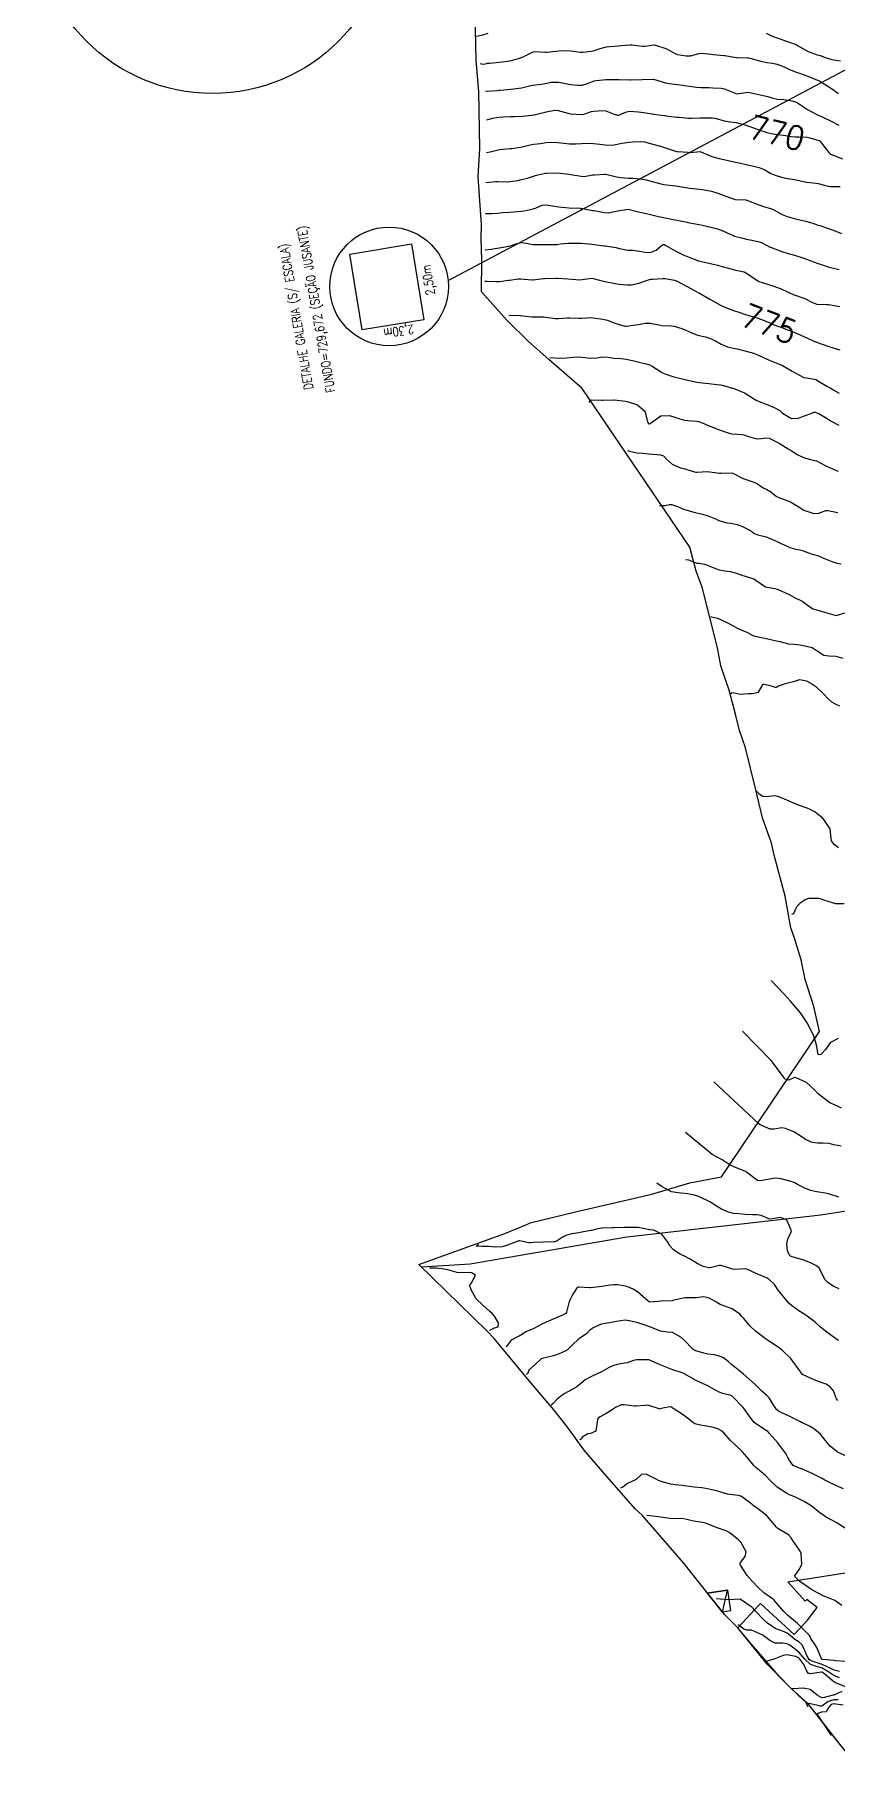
# Model space of a CAD drawing. Header units: metres. Extents: x 318500 to 325275, y 7408834 to 7428799.
# Drawn here: x 319976 to 320111.3, y 7410264.6 to 7410555.2 of the extents above; entities that cross this region are included whole.
import ezdxf
from ezdxf.enums import TextEntityAlignment as Align

# ---------------------------------------------------------------- set-up
doc = ezdxf.new("R2010")
doc.units = ezdxf.units.M
doc.header["$MEASUREMENT"] = 0
doc.linetypes.add('CONTINUO', pattern=[0])
for name, color, linetype in [('Area', 45, 'Continuous'), ('Cotas', 45, 'Continuous'), ('Curvas de Nivel 1m', 11, 'Continuous'), ('Curvas de Nivel 5m', 15, 'Continuous'), ('DETALHES', 45, 'Continuous'), ('Edificações', 30, 'Continuous'), ('TEXTO', 45, 'Continuous'), ('Vias Secundárias', 230, 'Continuous')]:
    doc.layers.add(name, color=color, linetype=linetype)
doc.styles.add('ROMANS', font='romans', dxfattribs={"height": 0.2})
doc.styles.add('Style-STANDARD', font='STANDARD.shx')

msp = doc.modelspace()

# ---------------------------------------------------------------- linework, layer by layer
at = {"layer": 'Area'}
msp.add_lwpolyline([(320113.66, 7410264.57), (320106.44, 7410273.73), (320105.65, 7410274.34), (320103.37, 7410276.54), (320099.5, 7410280.46), (320098.33, 7410281.96), (320094.56, 7410286.61), (320092.28, 7410288.83), (320085.36, 7410297.56), (320078.43, 7410305.57), (320077.25, 7410306.65), (320075.71, 7410308.39), (320072.07, 7410312.56), (320068.62, 7410316.56), (320065.99, 7410320.23), (320063.8, 7410323), (320058.88, 7410328.83), (320053.47, 7410335.37), (320052.31, 7410336.59), (320040.81, 7410347.87), (320055.3, 7410353.08), (320059.11, 7410354.63), (320059.57, 7410354.89), (320067.21, 7410356.75), (320080.06, 7410359.72), (320086.48, 7410361.61), (320091.81, 7410362.64), (320108.31, 7410387.14), (320107.34, 7410391.33), (320105.87, 7410395.89), (320105.22, 7410399.24), (320104.11, 7410402.86), (320103.5, 7410404.6), (320102.51, 7410409.94), (320100.66, 7410416.87), (320100.2, 7410418.86), (320098.72, 7410423.13), (320097.53, 7410428.12), (320095.84, 7410434.95), (320094.84, 7410437.86), (320094.22, 7410440.39), (320093.1, 7410444.69), (320092.64, 7410445.98), (320091.69, 7410448.75), (320091.1, 7410451.82), (320088.51, 7410462.01), (320087.55, 7410464.74), (320086.46, 7410468.76), (320068.29, 7410495.52), (320062.7, 7410500.43), (320059.24, 7410503.45), (320055.59, 7410507.05), (320051.37, 7410511.85), (320051.41, 7410517.15), (320051.26, 7410520.89), (320051.36, 7410523.19), (320050.78, 7410531.22), (320051.07, 7410535.96), (320050.89, 7410545.58), (320050.47, 7410550.87), (320050.22, 7410561.22)], dxfattribs=at)
at = {"layer": 'Curvas de Nivel 1m', "flags": 128}
for points, elevation in [([(320050.43, 7410554.9), (320051.39, 7410555.12), (320052.44, 7410555.43)], 767), ([(320099.3, 7410555.44), (320100.44, 7410554.87), (320101.2, 7410554.64), (320102.43, 7410554.21), (320104.23, 7410553.57), (320104.42, 7410553.49), (320104.62, 7410553.37), (320106.41, 7410552.36), (320107.94, 7410551.78), (320108.4, 7410551.66), (320109.44, 7410551.3), (320110.39, 7410551.01), (320111.86, 7410550.75)], 767), ([(320051.12, 7410550.33), (320051.32, 7410550.26), (320051.65, 7410550.22), (320052.23, 7410550.34), (320052.37, 7410550.37), (320052.72, 7410550.4), (320054.37, 7410550.53), (320055.7, 7410550.69), (320056.38, 7410550.84), (320057.56, 7410551.17), (320058.38, 7410551.46), (320059.4, 7410551.96), (320060.05, 7410552.3), (320060.4, 7410552.36), (320062.11, 7410552.21), (320062.39, 7410552.21), (320063.89, 7410552.42), (320064.4, 7410552.48), (320065.76, 7410552.52), (320066.4, 7410552.47), (320068, 7410552.25), (320068.4, 7410552.24), (320069.82, 7410552.4), (320070.4, 7410552.53), (320071.36, 7410552.85), (320072.41, 7410553.13), (320072.99, 7410553.2), (320074.41, 7410553.29), (320074.85, 7410553.33), (320076.42, 7410553.49), (320076.67, 7410553.48), (320078.41, 7410553.23), (320078.88, 7410553.24), (320080.42, 7410553.44), (320080.69, 7410553.42), (320082.41, 7410552.82), (320084.08, 7410551.95), (320084.39, 7410551.82), (320085.85, 7410551.62), (320086.39, 7410551.59), (320086.57, 7410551.61), (320087.98, 7410552.01), (320088.4, 7410552.06), (320090.04, 7410551.91), (320090.39, 7410551.86), (320092.23, 7410551.69), (320092.39, 7410551.67), (320093.31, 7410551.52), (320094.24, 7410551.35), (320094.39, 7410551.33), (320096.21, 7410551.29), (320096.39, 7410551.28), (320096.61, 7410551.24), (320098.38, 7410550.73), (320099.44, 7410550.49), (320100.38, 7410550.36), (320101.17, 7410550.2), (320102.37, 7410549.74), (320103.15, 7410549.38), (320104.36, 7410548.87), (320105.09, 7410548.62), (320106.35, 7410548.2), (320108.26, 7410547.39), (320108.34, 7410547.36), (320108.45, 7410547.31), (320110.32, 7410546.13), (320111.53, 7410545.27)], 768), ([(320051.99, 7410545.69), (320052.31, 7410545.64), (320054.06, 7410545.78), (320054.31, 7410545.81), (320054.5, 7410545.84), (320056.31, 7410546.01), (320058.07, 7410546.23), (320058.31, 7410546.28), (320059.67, 7410546.61), (320060.32, 7410546.72), (320061.43, 7410546.84), (320062.33, 7410546.99), (320063.09, 7410547.16), (320064.33, 7410547.18), (320065.2, 7410547.01), (320066.32, 7410546.79), (320067.52, 7410546.66), (320068.32, 7410546.68), (320069.22, 7410546.94), (320070.33, 7410547.37), (320070.69, 7410547.46), (320072.34, 7410547.63), (320072.5, 7410547.63), (320074.34, 7410547.62), (320074.49, 7410547.61), (320076.34, 7410547.55), (320076.53, 7410547.54), (320078.34, 7410547.6), (320078.45, 7410547.6), (320080.34, 7410547.69), (320082.33, 7410547.07), (320083.05, 7410546.92), (320084.33, 7410546.79), (320085.3, 7410546.65), (320086.32, 7410546.47), (320087.61, 7410546.3), (320088.32, 7410546.26), (320089.63, 7410546.25), (320090.32, 7410546.23), (320091.71, 7410546.14), (320092.32, 7410546.02), (320093.69, 7410545.51), (320094.09, 7410545.29), (320094.31, 7410545.22), (320096.31, 7410545.47), (320098.31, 7410545.05), (320099.62, 7410544.75), (320100.3, 7410544.54), (320101.21, 7410544.32), (320102.3, 7410544.23), (320103.63, 7410544.04), (320104.29, 7410543.84), (320104.62, 7410543.69), (320105.1, 7410543.36), (320106.28, 7410542.55), (320107.84, 7410541.74), (320108.26, 7410541.54), (320108.73, 7410541.31), (320110.25, 7410540.57), (320111.58, 7410539.93)], 769), ([(320052.17, 7410535.33), (320052.8, 7410535.42), (320054.18, 7410535.78), (320054.38, 7410535.82), (320056.18, 7410535.96), (320056.22, 7410535.97), (320056.48, 7410536.01), (320057.93, 7410536.24), (320058.18, 7410536.29), (320059.56, 7410536.59), (320060.19, 7410536.69), (320061.29, 7410536.84), (320062.2, 7410536.99), (320063.05, 7410537.06), (320064.2, 7410537.01), (320065.21, 7410536.87), (320066.19, 7410536.78), (320067.27, 7410536.78), (320068.19, 7410536.83), (320069.17, 7410536.86), (320070.2, 7410536.83), (320071.27, 7410536.72), (320072.19, 7410536.6), (320073.41, 7410536.56), (320074.19, 7410536.71), (320075.05, 7410536.9), (320076.2, 7410537.03), (320076.84, 7410537.09), (320078.2, 7410537.17), (320078.81, 7410537.09), (320080.2, 7410536.71), (320081.49, 7410536.37), (320082.19, 7410536.17), (320083.72, 7410535.64), (320084.18, 7410535.48), (320084.35, 7410535.46), (320086.18, 7410535.35), (320086.44, 7410535.34), (320088.18, 7410535.46), (320088.33, 7410535.43), (320090.17, 7410534.63), (320091.41, 7410534.29), (320092.16, 7410534.14), (320093.9, 7410533.75), (320094.15, 7410533.69), (320095.01, 7410533.49), (320095.95, 7410533.27), (320096.15, 7410533.24), (320096.43, 7410533.18), (320098.14, 7410532.76), (320099.11, 7410532.41), (320100.13, 7410531.8), (320100.38, 7410531.67), (320101.16, 7410531.4), (320102.13, 7410531.1), (320102.5, 7410531.01), (320104.12, 7410530.74), (320104.9, 7410530.58), (320106.11, 7410530.31), (320107.24, 7410530.19), (320108.11, 7410530.09), (320109.76, 7410529.64), (320110.1, 7410529.58), (320111.79, 7410529.58)], 771), ([(320052.1, 7410530.23), (320053.73, 7410530.41), (320054.11, 7410530.42), (320055.73, 7410530.39), (320056.11, 7410530.4), (320057.49, 7410530.61), (320058.11, 7410530.75), (320059.07, 7410531.01), (320060.12, 7410531.33), (320060.6, 7410531.47), (320062.13, 7410531.81), (320062.23, 7410531.83), (320064.13, 7410531.9), (320066.13, 7410531.65), (320066.39, 7410531.61), (320068.12, 7410531.31), (320068.67, 7410531.29), (320070.13, 7410531.53), (320070.38, 7410531.56), (320072.13, 7410531.66), (320072.27, 7410531.64), (320074.12, 7410531.22), (320074.76, 7410531.12), (320076.12, 7410531.01), (320076.87, 7410530.98), (320078.12, 7410530.9), (320079.11, 7410530.71), (320080.11, 7410530.44), (320081.77, 7410530), (320082.1, 7410529.93), (320084.03, 7410529.7), (320084.1, 7410529.69), (320084.44, 7410529.63), (320086.1, 7410529.34), (320086.41, 7410529.29), (320088.09, 7410529.12), (320088.6, 7410529.06), (320090.09, 7410528.78), (320091.17, 7410528.45), (320092.08, 7410528.12), (320093.75, 7410527.5), (320093.99, 7410527.43), (320094.07, 7410527.41), (320095.92, 7410527.32), (320096.07, 7410527.29), (320096.37, 7410527.16), (320098.06, 7410526.48), (320098.85, 7410526.23), (320100.05, 7410525.89), (320100.39, 7410525.75), (320101.02, 7410525.41), (320102.04, 7410524.88), (320102.87, 7410524.55), (320104.03, 7410524.18), (320105.5, 7410523.87), (320106.03, 7410523.76), (320107.36, 7410523.32), (320108.02, 7410523.09), (320108.34, 7410522.98), (320110.01, 7410522.43), (320111.32, 7410521.95), (320112, 7410521.67)], 772), ([(320052.03, 7410525.03), (320053.07, 7410525.01), (320054.04, 7410525.1), (320054.86, 7410525.2), (320056.04, 7410525.26), (320056.75, 7410525.29), (320058.04, 7410525.4), (320058.54, 7410525.48), (320060.05, 7410525.81), (320060.15, 7410525.85), (320060.42, 7410525.95), (320061.58, 7410526.41), (320062.06, 7410526.51), (320062.6, 7410526.46), (320064.05, 7410526.22), (320064.33, 7410526.18), (320066.05, 7410525.96), (320067.99, 7410525.91), (320068.05, 7410525.9), (320068.09, 7410525.89), (320068.36, 7410525.85), (320070.05, 7410525.56), (320070.35, 7410525.51), (320072.04, 7410525.19), (320072.68, 7410525.14), (320074.05, 7410525.44), (320074.31, 7410525.5), (320076.05, 7410525.74), (320078.04, 7410525.27), (320078.62, 7410525.13), (320080.04, 7410524.78), (320081.2, 7410524.51), (320082.03, 7410524.33), (320083.65, 7410524.01), (320084.02, 7410523.95), (320085.72, 7410523.61), (320086.02, 7410523.55), (320086.09, 7410523.54), (320088.01, 7410523.16), (320088.52, 7410523.07), (320090.01, 7410522.75), (320091.12, 7410522.42), (320092, 7410522.09), (320093.34, 7410521.51), (320093.79, 7410521.3), (320093.99, 7410521.23), (320095.38, 7410520.87), (320095.98, 7410520.73), (320096.89, 7410520.55), (320097.98, 7410520.33), (320098.63, 7410520.1), (320099.86, 7410519.42), (320099.97, 7410519.37), (320100.06, 7410519.33), (320101.96, 7410518.62), (320103.05, 7410518.28), (320103.95, 7410518.04), (320105.83, 7410517.45), (320105.94, 7410517.41), (320106.12, 7410517.34), (320107.93, 7410516.64), (320108.92, 7410516.3), (320109.92, 7410516.01), (320111.6, 7410515.57)], 773), ([(320051.95, 7410518.88), (320052.99, 7410519.01), (320053.96, 7410519.19), (320054.66, 7410519.32), (320055.96, 7410519.54), (320056.33, 7410519.64), (320057.3, 7410519.99), (320057.97, 7410520.16), (320058.15, 7410520.16), (320059.19, 7410519.96), (320059.97, 7410519.8), (320060.13, 7410519.79), (320061.97, 7410519.81), (320062.09, 7410519.81), (320063.97, 7410519.79), (320064.07, 7410519.8), (320064.6, 7410519.89), (320065.97, 7410520.03), (320067.81, 7410520.02), (320067.97, 7410520.01), (320068.13, 7410520.01), (320069.97, 7410519.87), (320070.02, 7410519.87), (320070.38, 7410519.81), (320071.97, 7410519.59), (320072.2, 7410519.56), (320073.96, 7410519.27), (320074.61, 7410519.11), (320075.96, 7410518.87), (320076.85, 7410518.83), (320077.95, 7410518.69), (320079.18, 7410518.47), (320079.95, 7410518.5), (320080.77, 7410518.87), (320081.68, 7410519.66), (320081.97, 7410519.8), (320082.11, 7410519.79), (320082.4, 7410519.65), (320083.96, 7410518.74), (320085.58, 7410517.97), (320085.94, 7410517.82), (320086.45, 7410517.6), (320087.93, 7410517.06), (320088.64, 7410516.86), (320089.93, 7410516.6), (320091.12, 7410516.34), (320091.92, 7410516.12), (320093.84, 7410515.58), (320093.91, 7410515.56), (320094.19, 7410515.5), (320095.61, 7410515.18), (320095.91, 7410515.04), (320097.18, 7410514.17), (320097.89, 7410513.66), (320098.03, 7410513.58), (320098.47, 7410513.44), (320099.88, 7410513.02), (320100.46, 7410512.83), (320101.87, 7410512.33), (320103.86, 7410511.37), (320105.85, 7410510.68), (320107.13, 7410510.03), (320107.84, 7410509.77), (320109.42, 7410509.71), (320109.84, 7410509.69), (320111.75, 7410509.34)], 774), ([(320055.93, 7410507.89), (320057.81, 7410507.86), (320057.94, 7410507.85), (320059.81, 7410507.62), (320060.14, 7410507.61), (320061.8, 7410507.59), (320062.18, 7410507.55), (320063.8, 7410507.35), (320064.34, 7410507.35), (320065.8, 7410507.43), (320066.23, 7410507.43), (320067.8, 7410507.41), (320068.24, 7410507.41), (320069.8, 7410507.47), (320070.16, 7410507.46), (320071.8, 7410507.24), (320072.56, 7410507.02), (320073.79, 7410506.55), (320075.5, 7410506.03), (320075.78, 7410506.01), (320077.27, 7410506.24), (320077.79, 7410506.33), (320078.94, 7410506.56), (320079.79, 7410506.54), (320081.22, 7410506.24), (320081.79, 7410506.16), (320083.32, 7410506.1), (320083.79, 7410506.05), (320085.11, 7410505.62), (320085.78, 7410505.34), (320086.26, 7410505.11), (320087.76, 7410504.52), (320089.1, 7410504.22), (320089.76, 7410504.01), (320090.78, 7410503.54), (320091.74, 7410503), (320092.78, 7410502.56), (320093.74, 7410502.34), (320094.44, 7410502.19), (320095.73, 7410501.86), (320097.18, 7410501.46), (320097.73, 7410501.28), (320098, 7410501.17), (320099.71, 7410500.38), (320101.4, 7410499.7), (320101.7, 7410499.58), (320102.07, 7410499.39), (320103.69, 7410498.47), (320105.56, 7410497.45), (320105.67, 7410497.41), (320106.11, 7410497.33), (320107.46, 7410497.11), (320107.67, 7410497.04), (320108.31, 7410496.65), (320109.66, 7410495.88), (320110.05, 7410495.68), (320110.74, 7410495.27), (320111.64, 7410494.75)], 776), ([(320062.88, 7410500.75), (320063.71, 7410500.67), (320064.94, 7410500.65), (320065.71, 7410500.7), (320066.77, 7410500.8), (320067.71, 7410500.84), (320068.8, 7410500.75), (320069.71, 7410500.65), (320070.8, 7410500.72), (320071.72, 7410500.84), (320072.71, 7410500.79), (320073.71, 7410500.66), (320074.9, 7410500.56), (320075.71, 7410500.46), (320077.3, 7410500.13), (320077.7, 7410500.04), (320079.1, 7410499.7), (320079.7, 7410499.5), (320080.09, 7410499.28), (320081.68, 7410498.27), (320082.09, 7410498.07), (320083.42, 7410497.63), (320083.6, 7410497.57), (320083.67, 7410497.55), (320083.78, 7410497.52), (320085.66, 7410497.05), (320086.82, 7410496.75), (320087.66, 7410496.58), (320088.55, 7410496.46), (320089.66, 7410496.36), (320090.98, 7410496.22), (320091.66, 7410496.12), (320092.14, 7410496.01), (320093.65, 7410495.61), (320093.74, 7410495.59), (320094.04, 7410495.49), (320095.64, 7410494.78), (320097.33, 7410493.75), (320097.62, 7410493.55), (320097.86, 7410493.45), (320099.61, 7410492.78), (320100.68, 7410492.32), (320101.6, 7410491.83), (320102.09, 7410491.39), (320103.58, 7410490.48), (320104.78, 7410490.55), (320105.59, 7410490.86), (320106.88, 7410491.32), (320107.37, 7410491.54), (320107.59, 7410491.54), (320108.18, 7410491.3), (320109.58, 7410490.46), (320110.3, 7410490), (320111.57, 7410489.37)], 777), ([(320069.49, 7410493.16), (320069.77, 7410493.61), (320069.8, 7410493.63), (320071.62, 7410493.57), (320071.84, 7410493.56), (320073.62, 7410493.62), (320073.76, 7410493.62), (320075.61, 7410493.37), (320076.05, 7410493.29), (320077.61, 7410492.75), (320078.86, 7410491.7), (320079.33, 7410489.94), (320079.45, 7410489.69), (320079.57, 7410489.58), (320079.69, 7410489.57), (320079.85, 7410489.69), (320081.58, 7410490.92), (320082.95, 7410491), (320083.58, 7410490.81), (320084.79, 7410490.41), (320085.58, 7410490.19), (320086.11, 7410490.14), (320087.57, 7410490.04), (320087.95, 7410489.95), (320088.93, 7410489.56), (320089.57, 7410489.3), (320089.98, 7410489.13), (320091.55, 7410488.49), (320093.06, 7410488), (320093.55, 7410487.9), (320095.26, 7410487.76), (320095.54, 7410487.7), (320096.34, 7410487.46), (320097.53, 7410487.11), (320097.9, 7410487.07), (320099.54, 7410487.2), (320099.8, 7410487.15), (320101.52, 7410486.34), (320103.04, 7410485.37), (320103.51, 7410485.05), (320104.57, 7410484.42), (320105.5, 7410483.98), (320105.97, 7410483.81), (320107.49, 7410483.41), (320107.78, 7410483.31), (320109.48, 7410482.45), (320110.98, 7410481.75), (320111.47, 7410481.6)], 778), ([(320075.95, 7410485.07), (320076.29, 7410484.94), (320077.5, 7410484.68), (320078.6, 7410484.6), (320079.5, 7410484.5), (320080.25, 7410484.43), (320081.5, 7410484.36), (320081.99, 7410484.15), (320082.47, 7410483.65), (320083.48, 7410482.79), (320084.9, 7410482.18), (320085.47, 7410482.02), (320086.87, 7410481.59), (320087.46, 7410481.42), (320087.64, 7410481.4), (320089.46, 7410481.55), (320091.46, 7410481.28), (320091.72, 7410481.26), (320093.46, 7410481.32), (320093.7, 7410481.25), (320095.44, 7410480.37), (320097.08, 7410479.81), (320097.43, 7410479.68), (320097.85, 7410479.44), (320098.8, 7410478.81), (320099.42, 7410478.49), (320100.11, 7410478.1), (320101.01, 7410477.4), (320101.41, 7410477.17), (320101.73, 7410477.06), (320103.4, 7410476.44), (320105.14, 7410475.34), (320105.38, 7410475.19), (320105.69, 7410475.02), (320107.37, 7410474.44), (320108.17, 7410474.5), (320109.37, 7410474.95), (320109.69, 7410474.97), (320111.37, 7410474.62)], 779), ([(320085.72, 7410466.68), (320086.24, 7410466.65), (320087.62, 7410466.09), (320087.75, 7410466.07), (320088, 7410466.08), (320088.91, 7410465.9), (320089.25, 7410465.82), (320089.46, 7410465.75), (320089.95, 7410465.54), (320091.24, 7410465), (320091.94, 7410464.82), (320093.24, 7410464.68), (320094.33, 7410464.39), (320095.23, 7410464.06), (320097.22, 7410463.45), (320099.2, 7410462.11), (320100.8, 7410461.79), (320101.19, 7410461.7), (320101.95, 7410461.38), (320103.18, 7410460.78), (320104.11, 7410460.29), (320105.17, 7410459.8), (320105.48, 7410459.64), (320105.81, 7410459.33), (320107.16, 7410458.41), (320108.42, 7410458.02), (320109.15, 7410457.83), (320111.14, 7410457.26), (320112.66, 7410457.73)], 781), ([(320089.96, 7410457.07), (320090.4, 7410456.99), (320091.13, 7410456.8), (320092.37, 7410456.26), (320093.12, 7410455.87), (320093.78, 7410455.49), (320094.65, 7410455.02), (320095.1, 7410454.86), (320096.15, 7410454.41), (320097.09, 7410453.87), (320097.4, 7410453.75), (320099.09, 7410453.42), (320101.08, 7410453.01), (320101.62, 7410452.85), (320103.08, 7410452.47), (320103.98, 7410452.45), (320105.07, 7410452.33), (320106.33, 7410452.06), (320107.07, 7410451.84), (320107.94, 7410451.3), (320109.05, 7410450.57), (320109.86, 7410450.46), (320111.05, 7410450.43), (320112.22, 7410450.06)], 782), ([(320093.45, 7410444.03), (320093.56, 7410444.3), (320094.28, 7410444.16), (320094.96, 7410444.02), (320096.32, 7410444.09), (320096.96, 7410444.09), (320098.04, 7410444.36), (320098.64, 7410445.43), (320098.75, 7410445.66), (320098.98, 7410445.7), (320100.15, 7410445.4), (320100.98, 7410445.12), (320101.14, 7410445.22), (320101.39, 7410445.39), (320102.56, 7410445.8), (320102.99, 7410445.89), (320104.14, 7410446.21), (320105, 7410446.46), (320106.1, 7410446.22), (320106.99, 7410445.76), (320107.71, 7410445.3), (320108.96, 7410444.08), (320109.7, 7410443.28), (320110.35, 7410442.68), (320110.94, 7410442.35), (320111.7, 7410442.01)], 783), ([(320097.69, 7410427.64), (320098.14, 7410427.21), (320098.73, 7410426.82), (320099.38, 7410426.76), (320100.73, 7410426.92), (320101.3, 7410426.81), (320102.72, 7410426.2), (320104.71, 7410425.34), (320106.2, 7410424.82), (320106.7, 7410424.63), (320107.56, 7410424.16), (320108.69, 7410423.28), (320110.04, 7410421.27), (320110.24, 7410419.66), (320110.27, 7410419.26), (320110.63, 7410418.8), (320111.52, 7410418.14)], 784), ([(320112.49, 7410408.65), (320111.07, 7410408.67), (320110.49, 7410408.8), (320109.04, 7410409.27), (320108.5, 7410409.49), (320108.22, 7410409.57), (320106.5, 7410409.56), (320106.3, 7410409.51), (320105.91, 7410409.32), (320105.06, 7410408.76), (320104.48, 7410408.23), (320104.27, 7410407.76), (320103.93, 7410406.96), (320103.59, 7410406.87)], 784), ([(320111.47, 7410385.96), (320110.18, 7410385.26), (320109.32, 7410384.11), (320108.53, 7410383.28), (320108.25, 7410383.17), (320108.15, 7410383.23), (320108.12, 7410383.25), (320108.1, 7410383.28), (320107.8, 7410384.91), (320107.27, 7410386.51), (320106.22, 7410388.58), (320105.12, 7410390.26), (320103.42, 7410392.27), (320102.42, 7410393.39), (320100.14, 7410395.73)], 783), ([(320112.03, 7410374.18), (320111.33, 7410374.53), (320110.04, 7410375.13), (320109.81, 7410375.26), (320108.06, 7410376.62), (320107.46, 7410377.29), (320106.09, 7410378.54), (320104.36, 7410379.34), (320104.16, 7410379.4), (320104.12, 7410379.39), (320103.12, 7410378.9), (320102.49, 7410379.12), (320102.26, 7410379.46), (320100.16, 7410382.22), (320095.33, 7410387.18)], 782), ([(320111.95, 7410367.78), (320110.7, 7410368), (320109.95, 7410368.26), (320108.89, 7410368.33), (320107.95, 7410368.32), (320107.05, 7410368.39), (320105.96, 7410368.92), (320105.73, 7410369.09), (320105.41, 7410369.32), (320103.97, 7410370.21), (320102.56, 7410370.78), (320101.98, 7410370.87), (320100.67, 7410370.68), (320099.98, 7410370.64), (320098.3, 7410371.42), (320098.11, 7410371.54), (320098.09, 7410371.56), (320098.03, 7410371.62), (320090.51, 7410378.64)], 781), ([(320111.63, 7410343.76), (320110.59, 7410344.21), (320109.64, 7410344.86), (320109.25, 7410345.26), (320108.73, 7410346.2), (320108.24, 7410347.27), (320107.68, 7410347.7), (320106.93, 7410348.05), (320105.69, 7410348.56), (320103.94, 7410349.1), (320103.7, 7410349.16), (320103.33, 7410349.34), (320102.93, 7410350.13), (320102.79, 7410351.35), (320102.97, 7410352.11), (320103.55, 7410353.34), (320103.57, 7410353.52), (320102.82, 7410355.35), (320101.78, 7410355.8), (320099.92, 7410355.52), (320099.78, 7410355.53), (320098.49, 7410356.11), (320097.79, 7410356.2), (320097.02, 7410356.2), (320095.79, 7410356.29), (320094.71, 7410356.38), (320093.79, 7410356.46), (320092.97, 7410356.66), (320091.8, 7410357.18), (320091.24, 7410357.51), (320089.81, 7410358.41), (320088.1, 7410359.28), (320087.83, 7410359.38), (320087.26, 7410359.56), (320086.05, 7410359.79), (320084.47, 7410359.91), (320083.35, 7410360.12), (320082.83, 7410360.37), (320081.78, 7410360.92), (320080.89, 7410361.54)], 779), ([(320111.51, 7410335.03), (320111.23, 7410335.23), (320109.53, 7410336.45), (320108.49, 7410337.27), (320107.55, 7410338.12), (320106.91, 7410338.65), (320105.98, 7410339.3), (320105.56, 7410339.57), (320104.85, 7410340.04), (320103.58, 7410340.93), (320103.12, 7410341.34), (320101.62, 7410343.16), (320101.48, 7410343.36), (320100.73, 7410344.47), (320099.75, 7410345.39), (320099.64, 7410345.46), (320099.5, 7410345.53), (320097.65, 7410346.34), (320096.06, 7410347.04), (320095.67, 7410347.12), (320094.1, 7410347.02), (320093.66, 7410347.07), (320092.27, 7410347.49), (320091.67, 7410347.7), (320091.46, 7410347.71), (320090.77, 7410347.51), (320089.88, 7410347.3), (320089.67, 7410347.3), (320088.69, 7410347.53), (320087.68, 7410348.02), (320086.49, 7410348.76), (320085.69, 7410349.18), (320084.8, 7410349.59), (320083.71, 7410350.3), (320083.11, 7410351.01), (320082.75, 7410351.61), (320081.74, 7410352.99), (320080.4, 7410353.65), (320079.75, 7410353.71), (320079.69, 7410353.72), (320077.76, 7410354.07), (320077.33, 7410354.11), (320075.76, 7410354.11), (320075.37, 7410354.1), (320073.75, 7410354.01), (320073.49, 7410354.01), (320071.75, 7410353.99), (320071.54, 7410353.97), (320070.72, 7410353.78), (320069.94, 7410353.59), (320069.75, 7410353.56), (320068.27, 7410353.28), (320067.74, 7410353.21), (320066.56, 7410353.01), (320065.73, 7410352.78), (320065.09, 7410352.49), (320064.09, 7410351.86), (320063.72, 7410351.69), (320063.51, 7410351.66), (320061.72, 7410351.59), (320060.08, 7410351.55), (320059.72, 7410351.52), (320059.31, 7410351.52), (320057.72, 7410351.86), (320057.63, 7410351.86), (320055.71, 7410351.11), (320054.85, 7410350.85), (320053.71, 7410350.76), (320052.57, 7410350.87), (320051.46, 7410350.91), (320050.46, 7410350.96), (320050.82, 7410351.28)], 778), ([(320052.75, 7410336.78), (320053.53, 7410337.16), (320054.18, 7410337.35), (320054.2, 7410337.99), (320053.55, 7410339.13), (320053.15, 7410339.6), (320052.71, 7410340.01), (320051.57, 7410340.97), (320050.45, 7410342.05), (320049.61, 7410343.56), (320049.41, 7410344.06), (320049.32, 7410344.37), (320049.63, 7410344.67), (320050.36, 7410346.05), (320049.65, 7410346.42), (320049.23, 7410346.48), (320047.65, 7410346.42), (320047.25, 7410346.48), (320045.65, 7410346.93), (320044.67, 7410347.11), (320043.66, 7410347.21), (320042.58, 7410347.23)], 777), ([(320111.38, 7410324.92), (320111.19, 7410325.23), (320110.69, 7410326.53), (320110.12, 7410327.25), (320109.41, 7410327.67), (320108.78, 7410327.89), (320107.42, 7410328.39), (320105.43, 7410329.31), (320103.98, 7410331.33), (320103.76, 7410331.63), (320103.47, 7410331.98), (320102.06, 7410333.35), (320101.49, 7410333.79), (320100.22, 7410334.66), (320099.51, 7410335.14), (320099.13, 7410335.4), (320097.53, 7410336.61), (320096.65, 7410337.43), (320095.55, 7410338.72), (320095.22, 7410339.11), (320094.87, 7410339.45), (320093.57, 7410340.36), (320092.2, 7410340.87), (320091.58, 7410341.13), (320090.95, 7410341.51), (320089.6, 7410342.22), (320088.74, 7410342.4), (320087.6, 7410342.25), (320086.94, 7410342.22), (320085.6, 7410342.22), (320085.08, 7410342.1), (320083.59, 7410341.76), (320083.45, 7410341.75), (320081.59, 7410341.68), (320081.54, 7410341.68), (320081.04, 7410341.64), (320079.74, 7410341.51), (320079.59, 7410341.56), (320079.46, 7410341.66), (320077.61, 7410343.22), (320076.88, 7410343.69), (320076.02, 7410344.1), (320075.63, 7410344.21), (320074.3, 7410344.4), (320073.63, 7410344.43), (320073.01, 7410344.36), (320071.62, 7410344.15), (320069.76, 7410343.92), (320069.62, 7410343.92), (320067.81, 7410344.01), (320067.62, 7410344.01), (320067.47, 7410343.97), (320067.33, 7410343.82), (320066.68, 7410342.76), (320066.22, 7410341.83), (320066.05, 7410341.37), (320065.68, 7410339.84), (320065.65, 7410339.75), (320065.56, 7410339.61), (320065.01, 7410339.31), (320063.55, 7410338.67), (320061.74, 7410337.9), (320061.6, 7410337.84), (320061.54, 7410337.81), (320060.3, 7410337.14), (320059.52, 7410336.79), (320058.91, 7410336.54), (320057.96, 7410335.94), (320057.67, 7410335.79), (320057.51, 7410335.73), (320056.37, 7410335.09), (320055.48, 7410333.98), (320055.48, 7410333.98)], 777), ([(320113.04, 7410315.41), (320111.26, 7410316.25), (320110.08, 7410317.25), (320109.28, 7410318.25), (320108.46, 7410319.27), (320107.31, 7410320.22), (320106.61, 7410320.59), (320105.32, 7410321.2), (320105.25, 7410321.24), (320105.1, 7410321.31), (320103.33, 7410322.24), (320101.73, 7410322.98), (320101.35, 7410323.17), (320101.11, 7410323.36), (320100.5, 7410324.24), (320099.81, 7410325.38), (320099.61, 7410325.61), (320099.38, 7410325.81), (320098.56, 7410326.57), (320097.68, 7410327.42), (320097.4, 7410327.67), (320095.43, 7410329.44), (320093.45, 7410331.02), (320092.92, 7410331.48), (320092.11, 7410332.13), (320091.47, 7410332.42), (320090.59, 7410332.63), (320089.47, 7410332.76), (320088.83, 7410332.89), (320087.48, 7410333.27), (320087.27, 7410333.35), (320086.95, 7410333.56), (320085.5, 7410335.07), (320084.95, 7410335.59), (320083.52, 7410336.36), (320082.7, 7410336.44), (320081.53, 7410336.64), (320079.98, 7410337.21), (320079.54, 7410337.38), (320078.75, 7410337.67), (320077.54, 7410338.05), (320076.21, 7410338.36), (320075.55, 7410338.46), (320074.07, 7410338.25), (320073.54, 7410338.14), (320073.22, 7410338.07), (320071.54, 7410337.8), (320071.38, 7410337.76), (320070.14, 7410337.17), (320069.52, 7410336.71), (320069.07, 7410336.24), (320068.54, 7410335.8), (320067.91, 7410335.41), (320067.5, 7410335.1), (320066.83, 7410334.49), (320066.19, 7410333.83), (320065.83, 7410333.48), (320065.47, 7410333.26), (320064.41, 7410332.79), (320063.47, 7410332.45), (320061.57, 7410332.01), (320061.46, 7410331.97), (320061.36, 7410331.9), (320060.37, 7410330.98), (320059.43, 7410330.16), (320059.34, 7410330.02), (320059.09, 7410329.43), (320058.91, 7410329.28)], 776), ([(320112.96, 7410303.2), (320111.1, 7410304.34), (320109.44, 7410305.26), (320109.11, 7410305.46), (320108.38, 7410306.01), (320107.14, 7410306.98), (320106.72, 7410307.29), (320105.74, 7410307.89), (320105.15, 7410308.2), (320104.39, 7410308.56), (320103.16, 7410309.1), (320102.66, 7410309.35), (320101.17, 7410310.32), (320100.03, 7410311.38), (320099.2, 7410312.28), (320097.86, 7410313.41), (320097.5, 7410313.69), (320097.23, 7410313.96), (320096.04, 7410315.43), (320095.25, 7410316.33), (320094.08, 7410317.46), (320093.28, 7410318.26), (320092.2, 7410319.49), (320091.7, 7410319.89), (320091.31, 7410320.08), (320090.42, 7410320.4), (320089.31, 7410320.62), (320088.51, 7410320.73), (320087.31, 7410320.99), (320086.95, 7410321.19), (320086.54, 7410321.56), (320085.33, 7410322.48), (320083.67, 7410323.6), (320083.35, 7410323.79), (320083.1, 7410323.85), (320081.89, 7410323.62), (320081.48, 7410323.5), (320081.35, 7410323.49), (320080.94, 7410323.64), (320079.36, 7410324.11), (320078.96, 7410324.06), (320077.35, 7410323.96), (320077.05, 7410323.99), (320075.36, 7410324.22), (320074.89, 7410324.18), (320073.92, 7410323.73), (320073.57, 7410323.51), (320073.34, 7410323.36), (320072.35, 7410322.73), (320071.33, 7410322.17), (320071.08, 7410322.01), (320070.91, 7410321.77), (320070.81, 7410321.26), (320070.61, 7410319.77), (320069.74, 7410319.34), (320069.29, 7410319.28), (320068.32, 7410318.76), (320068.18, 7410318.46), (320067.93, 7410318.27)], 774), ([(320112.09, 7410290.39), (320110.92, 7410291.23), (320108.93, 7410292.01), (320107.38, 7410292.84), (320106.95, 7410293.09), (320106.65, 7410293.28), (320104.97, 7410294.43), (320104.09, 7410295.32), (320104.99, 7410296.6), (320105.33, 7410297.31), (320105.22, 7410299.12), (320105.15, 7410299.31), (320105.03, 7410299.51), (320103.83, 7410301.33), (320103.53, 7410301.8), (320103.07, 7410302.29), (320101.31, 7410303.36), (320101.08, 7410303.55), (320099.54, 7410305.38), (320099.12, 7410305.77), (320097.84, 7410306.69), (320097.14, 7410307.22), (320096.88, 7410307.42), (320095.15, 7410308.72), (320094.63, 7410308.92), (320093.16, 7410309.09), (320092.83, 7410309.14), (320091.66, 7410309.49), (320091.16, 7410309.66), (320090.95, 7410309.71), (320089.17, 7410310.11), (320088.5, 7410310.2), (320087.17, 7410310.31), (320086.33, 7410310.41), (320085.18, 7410310.6), (320084.04, 7410310.73), (320083.18, 7410310.84), (320081.46, 7410311.35), (320081.19, 7410311.45), (320080.8, 7410311.64), (320079.2, 7410312.47), (320078.39, 7410312.48), (320077.45, 7410311.68), (320077.3, 7410311.56), (320077.19, 7410311.51), (320075.96, 7410310.92), (320075.17, 7410310.33), (320074.77, 7410310.12)], 773), ([(320112.79, 7410280.92), (320110.95, 7410281.06), (320110.79, 7410281.08), (320108.8, 7410281.24), (320108.77, 7410281.25), (320108.67, 7410281.38), (320107.87, 7410283.26), (320107.44, 7410283.88), (320106.84, 7410284.82), (320106.71, 7410285.15), (320106.64, 7410285.28), (320104.87, 7410287.05), (320104.58, 7410287.31), (320102.89, 7410288.74), (320102.29, 7410289.35), (320100.92, 7410290.97), (320100.74, 7410291.19), (320100.54, 7410291.37), (320098.94, 7410292.49), (320097.98, 7410293.4), (320096.97, 7410294.45), (320096.09, 7410295.43), (320095, 7410297.16), (320094.91, 7410297.35), (320094.9, 7410297.44), (320094.92, 7410297.52), (320095, 7410297.63), (320095.8, 7410298.65), (320095.96, 7410299.43), (320095.05, 7410301.06), (320094.65, 7410301.45), (320093.75, 7410302.14), (320093.07, 7410302.68), (320092.56, 7410302.97), (320091.08, 7410303.45), (320090.95, 7410303.5), (320089.09, 7410304.24), (320088.24, 7410304.39), (320087.1, 7410304.59), (320085.74, 7410304.94), (320085.1, 7410305.01), (320083.7, 7410304.99), (320083.1, 7410305.03), (320081.49, 7410305.24), (320081.1, 7410305.29), (320079.21, 7410305.55)], 772), ([(320111.7, 7410279.22), (320110.76, 7410279.47), (320110.34, 7410279.66), (320108.78, 7410280.42), (320107.08, 7410280.98), (320106.79, 7410281.08), (320106.58, 7410281.28), (320106.18, 7410281.91), (320105.59, 7410283.3), (320105.33, 7410283.81), (320104.83, 7410284.22), (320104.17, 7410284.66), (320103.37, 7410285.33), (320102.85, 7410285.7), (320102.22, 7410285.98), (320100.86, 7410286.46), (320099.54, 7410287.38), (320098.88, 7410288.03), (320097.51, 7410289.41), (320097.23, 7410289.74), (320096.91, 7410290.11), (320094.92, 7410291.44), (320092.92, 7410291.33), (320090.92, 7410291.5)], 771), ([(320112.73, 7410276.66), (320111.3, 7410277.22), (320110.89, 7410277.38), (320110.74, 7410277.47), (320109.3, 7410278.7), (320108.76, 7410279.11), (320108.63, 7410279.13), (320106.76, 7410278.86), (320106.4, 7410278.93), (320106.19, 7410279.29), (320105.64, 7410280.43), (320104.99, 7410281.31), (320104.79, 7410281.52), (320104.33, 7410281.78), (320102.8, 7410282.04), (320102.19, 7410281.95), (320100.79, 7410281.36), (320099.26, 7410280.9)], 769), ([(320112.07, 7410275.86), (320110.71, 7410275.27), (320110.69, 7410275.25), (320110.6, 7410275.23), (320109.11, 7410274.84), (320108.7, 7410274.8), (320107.92, 7410275.26), (320106.72, 7410276.19), (320105.58, 7410276.45), (320104.73, 7410276.39), (320103.72, 7410276.33)], 768), ([(320111.43, 7410274.49), (320110.7, 7410274.45), (320109.75, 7410274.18), (320108.68, 7410273.38), (320108.6, 7410273.33), (320108.3, 7410273.45), (320106.01, 7410273.97), (320106.32, 7410273.32)], 767), ([(320112.3, 7410273.59), (320110.69, 7410273.76), (320110.26, 7410273.66), (320109.9, 7410273.24), (320109.45, 7410272.46), (320108.67, 7410272.36), (320107.85, 7410272.09), (320110.26, 7410268.46)], 766)]:
    msp.add_lwpolyline(points, dxfattribs=dict(at, elevation=elevation))
at = {"layer": 'Curvas de Nivel 5m', "flags": 128}
for points, elevation in [([(320052.24, 7410540.82), (320053.2, 7410541.09), (320054.25, 7410541.29), (320054.94, 7410541.33), (320056.25, 7410541.36), (320056.88, 7410541.37), (320058.25, 7410541.43), (320058.75, 7410541.48), (320060.26, 7410541.69), (320060.47, 7410541.73), (320061.35, 7410541.94), (320062.08, 7410542.12), (320062.26, 7410542.16), (320063.72, 7410542.45), (320064.27, 7410542.42), (320066.11, 7410541.87), (320066.26, 7410541.83), (320066.31, 7410541.82), (320068.26, 7410541.7), (320068.39, 7410541.71), (320068.77, 7410541.84), (320069.88, 7410542.22), (320070.27, 7410542.29), (320071.69, 7410542.37), (320072.27, 7410542.31), (320073.72, 7410541.78), (320074.26, 7410541.59), (320074.43, 7410541.59), (320074.84, 7410541.76), (320075.82, 7410542.19), (320076.27, 7410542.26), (320077.83, 7410542.16), (320078.27, 7410542.1), (320080.14, 7410541.81), (320080.26, 7410541.8), (320081.22, 7410541.68), (320082.26, 7410541.54), (320082.4, 7410541.51), (320084.25, 7410541.29), (320084.62, 7410541.26), (320086.25, 7410541.12), (320086.74, 7410541.12), (320088.25, 7410541.15), (320088.67, 7410541.16), (320090.25, 7410541.18), (320090.7, 7410541.1), (320092.25, 7410540.67), (320093.26, 7410540.5), (320094.24, 7410540.35), (320095.72, 7410539.99), (320096.24, 7410539.83), (320097.2, 7410539.46), (320098.23, 7410539.08), (320099.48, 7410538.69), (320100.22, 7410538.51), (320101.18, 7410538.37), (320102.22, 7410538.23), (320103.58, 7410538.01), (320104.22, 7410537.95), (320104.8, 7410537.95), (320106.22, 7410537.89), (320106.67, 7410537.79), (320108.21, 7410537.36), (320108.29, 7410537.31), (320108.63, 7410536.88), (320109.89, 7410535.29), (320110.18, 7410535.05), (320110.59, 7410534.87), (320112.16, 7410534.25)], 770), ([(320051.88, 7410513.64), (320052.3, 7410513.64), (320053.88, 7410513.54), (320054.36, 7410513.55), (320055.89, 7410513.77), (320056.1, 7410513.79), (320057.5, 7410513.99), (320057.89, 7410514.04), (320057.95, 7410514.04), (320058.56, 7410513.97), (320059.89, 7410513.83), (320060.01, 7410513.83), (320060.89, 7410513.94), (320061.77, 7410514.05), (320061.89, 7410514.06), (320062.02, 7410514.06), (320063.89, 7410514.14), (320064.13, 7410514.13), (320065.89, 7410514.03), (320067.89, 7410513.85), (320069.89, 7410514.1), (320070.16, 7410514.09), (320071.25, 7410513.8), (320071.89, 7410513.61), (320072.12, 7410513.56), (320073.88, 7410513.23), (320074.52, 7410513.12), (320075.88, 7410512.98), (320076.59, 7410513.02), (320077.88, 7410513.28), (320078.21, 7410513.39), (320079, 7410513.7), (320079.66, 7410513.92), (320079.89, 7410513.96), (320080.18, 7410513.97), (320081.89, 7410514.07), (320082.29, 7410514.05), (320083.89, 7410513.77), (320084.3, 7410513.63), (320085.88, 7410512.8), (320087.64, 7410511.81), (320087.86, 7410511.69), (320088.08, 7410511.58), (320089.85, 7410510.57), (320091.72, 7410509.53), (320091.83, 7410509.48), (320093.21, 7410508.9), (320093.82, 7410508.69), (320094.74, 7410508.4), (320095.82, 7410508.01), (320097.81, 7410507.45), (320099.8, 7410506.63), (320101.08, 7410506.11), (320101.79, 7410505.84), (320103.09, 7410505.38), (320103.78, 7410505.14), (320104.15, 7410504.99), (320105.76, 7410504.26), (320107.64, 7410503.42), (320107.75, 7410503.38), (320107.95, 7410503.31), (320109.74, 7410502.67), (320110.8, 7410502.33), (320111.74, 7410502.07)], 775), ([(320081.35, 7410475.72), (320081.96, 7410475.78), (320082.31, 7410475.79), (320083.04, 7410475.98), (320083.38, 7410475.96), (320084.37, 7410475.62), (320085.37, 7410475.21), (320085.96, 7410475.01), (320087.37, 7410474.62), (320088.6, 7410474.32), (320089.36, 7410474.12), (320090.79, 7410473.54), (320091.35, 7410473.27), (320092.71, 7410472.87), (320093.34, 7410472.8), (320094.46, 7410472.6), (320095.34, 7410472.29), (320096.83, 7410471.46), (320097.32, 7410471.11), (320097.91, 7410470.85), (320099.32, 7410470.52), (320100.77, 7410469.93), (320101.3, 7410469.67), (320101.86, 7410469.38), (320103.29, 7410468.72), (320104.12, 7410468.52), (320105.28, 7410468.25), (320106.91, 7410467.68), (320107.27, 7410467.57), (320108.14, 7410467.3), (320109.27, 7410466.81), (320110.36, 7410466.37), (320111.26, 7410466.11), (320111.98, 7410465.97)], 780), ([(320111.56, 7410359.23), (320109.84, 7410359.74), (320109.24, 7410359.87), (320107.84, 7410360.09), (320106.79, 7410360.35), (320105.85, 7410360.7), (320104.6, 7410361.33), (320104.16, 7410361.63), (320103.86, 7410361.74), (320103.31, 7410361.9), (320101.87, 7410362.32), (320100.89, 7410362.39), (320099.87, 7410362.25), (320098.39, 7410361.93), (320097.87, 7410361.99), (320096.01, 7410363.44), (320095.88, 7410363.52), (320095.74, 7410363.58), (320093.89, 7410364.34), (320093.43, 7410364.53), (320093.11, 7410364.69), (320092.93, 7410364.84), (320091.88, 7410365.47), (320090.22, 7410366.39), (320085.7, 7410370.09)], 780), ([(320112.36, 7410310.03), (320111.18, 7410310.54), (320109.67, 7410311.25), (320109.19, 7410311.51), (320108.64, 7410311.82), (320107.21, 7410312.57), (320105.55, 7410313.31), (320105.31, 7410313.4), (320105.22, 7410313.42), (320103.87, 7410313.98), (320103.23, 7410314.81), (320102.99, 7410315.34), (320102.61, 7410315.98), (320101.65, 7410317.36), (320101.28, 7410317.8), (320099.89, 7410319.38), (320099.59, 7410319.67), (320099.3, 7410319.88), (320098.38, 7410320.47), (320097.32, 7410321.24), (320097.14, 7410321.42), (320096.57, 7410322.19), (320095.67, 7410323.44), (320095.36, 7410323.8), (320093.77, 7410325.46), (320093.57, 7410325.65), (320093.38, 7410325.75), (320091.99, 7410326.09), (320091.39, 7410326.34), (320089.56, 7410327.36), (320089.4, 7410327.44), (320089.35, 7410327.47), (320089.22, 7410327.52), (320087.41, 7410328.33), (320085.64, 7410329.37), (320085.43, 7410329.49), (320085.15, 7410329.58), (320083.44, 7410330.15), (320082.58, 7410330.48), (320081.45, 7410330.93), (320079.81, 7410331.65), (320079.56, 7410331.76), (320079.46, 7410331.79), (320079.32, 7410331.8), (320077.46, 7410331.8), (320076.96, 7410331.69), (320075.87, 7410331.28), (320075.45, 7410331.2), (320074.18, 7410331), (320073.45, 7410330.74), (320072.76, 7410330.42), (320071.57, 7410329.76), (320071.47, 7410329.72), (320071.43, 7410329.71), (320070.13, 7410329.07), (320069.41, 7410328.74), (320068.81, 7410328.39), (320068.1, 7410327.81), (320067.39, 7410327.23), (320066.52, 7410326.7), (320065.38, 7410326.12), (320064.93, 7410325.85), (320064.08, 7410325.15), (320063.36, 7410324.39), (320063.1, 7410324.12)], 775), ([(320111.69, 7410278.16), (320110.75, 7410278.57), (320109.74, 7410279.24), (320108.77, 7410279.82), (320107.99, 7410280.04), (320106.78, 7410280.41), (320105.82, 7410281.29), (320104.81, 7410282.48), (320103.76, 7410283.33), (320103.2, 7410283.71), (320102.83, 7410283.93), (320102.14, 7410284.03), (320100.83, 7410284.04), (320099.91, 7410284.45), (320098.84, 7410285.33), (320098.76, 7410285.39), (320096.85, 7410286.21), (320096.06, 7410286.22), (320095.57, 7410286.36), (320094.61, 7410287.12)], 770)]:
    msp.add_lwpolyline(points, dxfattribs=dict(at, elevation=elevation))
at = {"layer": 'DETALHES'}
msp.add_lwpolyline([(320031.26, 7410505.41), (320029.15, 7410518.19), (320039.52, 7410519.9), (320041.63, 7410507.12)], close=True, dxfattribs=at)
at = {"layer": 'DETALHES', "linetype": 'CONTINUO'}
msp.add_circle((320006.01, 7410575.27), 30, dxfattribs=at)
at = {"layer": 'DETALHES'}
msp.add_circle((320035.78, 7410512.74), 10, dxfattribs=at)
at = {"layer": 'Edificações'}
msp.add_lwpolyline([(320113.66, 7410264.57), (320110.05, 7410269.15), (320106.44, 7410273.73), (320103.37, 7410276.54), (320101.43, 7410278.5), (320096.44, 7410284.29), (320094.56, 7410286.61), (320098.08, 7410290.42), (320098.37, 7410290.68), (320104.06, 7410285.46), (320106.28, 7410287.89), (320107.92, 7410290), (320106.49, 7410291.1), (320106.17, 7410291.38), (320105.92, 7410291.09), (320105.92, 7410291.09), (320102.96, 7410294.35), (320113.39, 7410295.97)], dxfattribs=at)
for points in [[(320089.4, 7410292.46), (320092.79, 7410292.95), (320092.79, 7410292.95), (320092.79, 7410292.95)], [(320091.96, 7410289.23), (320090.5, 7410291.07), (320089.4, 7410292.46)], [(320092.79, 7410292.95), (320093.33, 7410289.44), (320091.96, 7410289.23)]]:
    msp.add_lwpolyline(points, close=True, dxfattribs=at)
at = {"layer": 'TEXTO', "linetype": 'CONTINUO'}
msp.add_polyline3d([(320045.73, 7410513.72, 0), (320254.6, 7410624.58, 0)], dxfattribs=at)
at = {"layer": 'Vias Secundárias'}
msp.add_lwpolyline([(320314.35, 7410357.86), (320305.2, 7410360.05), (320296.91, 7410369.9), (320284.73, 7410389.64), (320274.98, 7410410.17), (320264.93, 7410431.29), (320256.88, 7410452.72), (320248.71, 7410466.65), (320243.87, 7410468.52), (320241.99, 7410466.46), (320240.42, 7410454.2), (320231.64, 7410430.95), (320227.58, 7410418.82), (320215.96, 7410385.25), (320210.63, 7410372.59), (320180.12, 7410365.45), (320149.13, 7410362.6), (320108.51, 7410356.18), (320075.81, 7410352.48), (320049.41, 7410347.88), (320041.29, 7410347.39)], dxfattribs=at)

# ---------------------------------------------------------------- texts
at = {"layer": 'Cotas', "style": 'Style-STANDARD'}
for s, rotation, p in [('770', 346.1779, (320101.13, 7410538.58, 770)), ('775', 339.1947, (320099.83, 7410506.41, 775))]:
    msp.add_text(s, height=4, rotation=rotation, dxfattribs=at).set_placement(p, align=Align.MIDDLE_CENTER)
at = {"layer": 'TEXTO', "style": 'ROMANS', "width": 0.8}
for s, rotation, p in [('FUNDO=729,672 (SEÇÃO JUSANTE)', 99.9714, (320026.68, 7410494.99)), ('DETALHE GALERIA (S/ ESCALA)', 99.9714, (320022.99, 7410495.48)), ('2,50m', 99.5805, (320043.51, 7410511.4)), ('2,30m', 187.9873, (320039.82, 7410506.28))]:
    msp.add_text(s, height=1.5, rotation=rotation, dxfattribs=at).set_placement(p)

doc.saveas('drawing.dxf')
